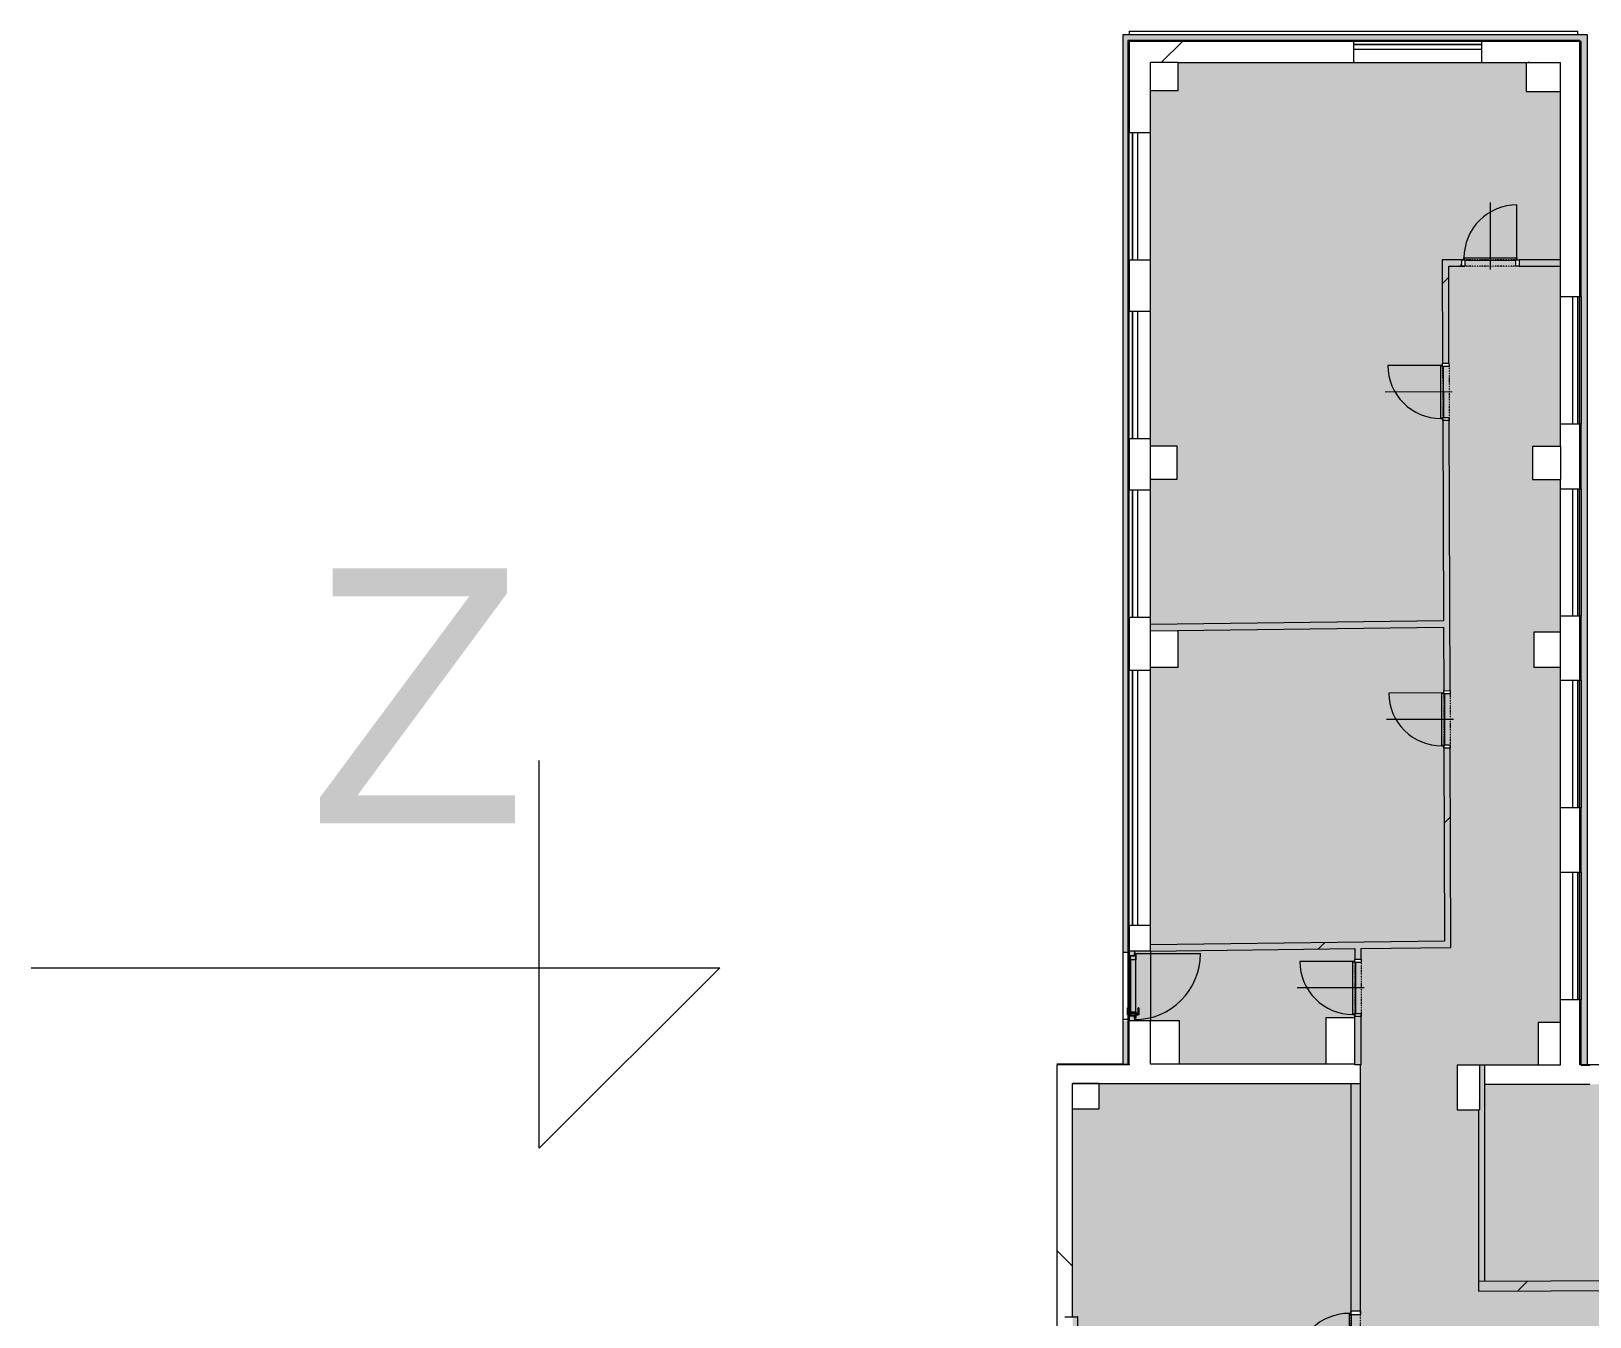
# Model space of a CAD drawing. Header units: millimetres. Extents: x -17526 to 208316, y -45352 to 20466.
# Drawn here: x -17526 to 6900, y -20089 to 58 of the extents above; entities that cross this region are included whole.
import ezdxf

# ---------------------------------------------------------------- set-up
doc = ezdxf.new("R2010")
doc.units = ezdxf.units.MM
doc.linetypes.add('Čerchovaná se dvěma tečkami', pattern=[2.59, 1, -0.53, 0, -0.53, 0, -0.53])
for name, color, linetype, lineweight in [('A-DETL-GENF', 92, 'Continuous', 9), ('A-DETL-THIN', 151, 'Continuous', 9), ('A-DOOR', 31, 'Continuous', 9), ('A-DOOR-FRAM', 31, 'Continuous', 9), ('A-FLOR', 192, 'Continuous', 9), ('A-GENM', 13, 'Continuous', 9), ('A-GLAZ', 151, 'Continuous', 9), ('A-GLAZ-SILL', 1, 'Continuous', 9), ('A-WALL', 113, 'Continuous', 9), ('A-WALL-PATT', 111, 'Continuous', 9), ('G-ANNO-TEXT', 231, 'Continuous', 9)]:
    doc.layers.add(name, color=color, linetype=linetype, lineweight=lineweight)
doc.styles.add('Arial_1', font='arial.ttf', dxfattribs={"height": 4000})
pattern_1 = [(45, (0, 0), (-4242.6, 4242.6), [])]
pattern_2 = [(45, (0, 0), (-7184, 7184), []), (45, (2874, -3e-12), (-7184, 7184), []), (45, (8621, -7e-12), (-4310.5, 10058), [4064, -2032, 67, -1965])]

# ---------------------------------------------------------------- blocks, each defined once
blk = doc.blocks.new('DVERE_1k_oblozka - DD03_01_800x1970_koupelna-1549491-Mapka _ závislý 13')
at = {"layer": 'A-DOOR'}
for p, q in [((-450, 53), (-400, 53)), ((-450, -47), (-450, 53)), ((-400, 53), (-400, -47)), ((0, 103), (0, -947)), ((400, 53), (450, 53)), ((400, -47), (400, 53)), ((450, 53), (450, -47)), ((-400, -47), (-450, -47)), ((-415, -47), (-415, -907)), ((-415, -62), (-400, -62)), ((-415, -77), (-415, -62)), ((415, -77), (-415, -77)), ((-400, -37), (400, -37)), ((305, -77), (-305, -77)), ((450, -47), (400, -47)), ((400, -62), (415, -62)), ((415, -77), (415, -47)), ((415, -62), (415, -77))]:
    blk.add_line(p, q, dxfattribs=at)
at = {"layer": 'A-DOOR', "linetype": 'Čerchovaná se dvěma tečkami'}
for p, q in [((-400, 53), (400, 53)), ((-400, -47), (400, -47))]:
    blk.add_line(p, q, dxfattribs=at)
at = {"layer": 'A-DOOR'}
blk.add_arc((-415, -77), 830, 270, 0, dxfattribs=at)
at = {"layer": 'A-DOOR-FRAM'}
for p, q in [((-450, 53), (-400, 53)), ((-400, 53), (-400, -47)), ((400, -47), (400, 53)), ((450, 53), (400, 53)), ((-400, -47), (-450, -47)), ((400, -47), (450, -47))]:
    blk.add_line(p, q, dxfattribs=at)
blk = doc.blocks.new('OKNO_4k_ - OKNO_4k_4000x1460-1966617-Mapka _ závislý 13')
at = {"layer": 'A-GLAZ'}
for p, q in [((-2000, 166), (2000, 166)), ((-2000, 115), (-2000, 166)), ((2000, 115), (-2000, 115)), ((-2000, 115), (2000, 115)), ((-2000, 35), (-2000, 115)), ((2000, 35), (-2000, 35)), ((2000, 166), (2000, 115)), ((2000, 115), (2000, 35))]:
    blk.add_line(p, q, dxfattribs=at)
blk = doc.blocks.new('OKNO_dvere vchod_1k_nadsvetlik - vstupni dvere 1100_2435-971794-Mapka _ závislý 13')
at = {"layer": 'A-GLAZ'}
for p, q in [((-995, -85), (-995, 950)), ((-1040, -85), (-960, -85)), ((-1040, -165), (-1040, -85)), ((-1040, -164), (-1035, -164)), ((-1040, -166), (-1040, -164)), ((-960, -165), (-1040, -165)), ((-1035, -166), (-1040, -166)), ((-1035, -164), (-1035, -166)), ((-995, -65), (-900, -65)), ((-995, -85), (-995, -65)), ((-995, -65), (-995, -85)), ((-900, -65), (-995, -65)), ((-960, -85), (-995, -85)), ((-960, -145), (-960, -85)), ((-960, -85), (-960, -165)), ((-900, -145), (-960, -145)), ((-960, -165), (-20, -165)), ((-900, -65), (-900, -145)), ((-80, -65), (-900, -65)), ((-900, -145), (-80, -145)), ((-147, -15), (-37, -15)), ((-37, -15), (-147, -15)), ((-147, -15), (-147, -28)), ((-147, -28), (-147, -15)), ((-147, -28), (-37, -28)), ((-37, -28), (-147, -28)), ((-147, -182), (-37, -182)), ((-37, -182), (-147, -182)), ((-147, -195), (-147, -182)), ((-147, -182), (-147, -195)), ((-147, -195), (-37, -195)), ((-37, -195), (-147, -195)), ((-80, -65), (15, -65)), ((-80, -145), (-80, -65)), ((15, -65), (-80, -65)), ((-20, -145), (-80, -145)), ((-70, -55), (-70, -155)), ((-24, -55), (-70, -55)), ((-24, -55), (-70, -55)), ((-24, -55), (-70, -55)), ((-24, -55), (-70, -55)), ((-70, -155), (-24, -155)), ((-70, -155), (-24, -155)), ((-70, -155), (-24, -155)), ((-70, -155), (-24, -155)), ((-57, -28), (-57, -182)), ((-37, -28), (-57, -28)), ((-37, -28), (-57, -28)), ((-57, -182), (-37, -182)), ((-57, -182), (-37, -182)), ((-51, -55), (-43, -55)), ((-51, -55), (-43, -55)), ((-43, -155), (-51, -155)), ((-43, -155), (-51, -155)), ((-37, -15), (-37, -28)), ((-37, -15), (-37, -28)), ((-37, -182), (-37, -28)), ((-37, -182), (-37, -195)), ((-37, -182), (-37, -195)), ((-24, -155), (-24, -55)), ((-24, -84), (-24, -55)), ((15, -85), (-20, -85)), ((-20, -85), (-20, -145)), ((-20, -85), (60, -85)), ((-20, -165), (-20, -85)), ((60, -165), (-20, -165)), ((15, -65), (15, -85)), ((15, -65), (15, -85)), ((55, -164), (60, -164)), ((55, -166), (55, -164)), ((60, -166), (55, -166)), ((60, -85), (60, -165)), ((60, -164), (60, -166))]:
    blk.add_line(p, q, dxfattribs=at)
blk.add_arc((-995, -85), 1035, 360, 90, dxfattribs=at)
at = {"layer": 'A-GLAZ-SILL'}
blk.add_line((-1040, 165), (60, 165), dxfattribs=at)
blk = doc.blocks.new('DVERE_1k_oblozka - DD03_01_800x1970_koupelna-1549493-Mapka _ závislý 13')
at = {"layer": 'A-DOOR'}
for p, q in [((-415, 72), (-415, 932)), ((0, -128), (0, 972)), ((-400, 72), (-450, 72)), ((-450, 72), (-450, -78)), ((415, 102), (-415, 102)), ((-415, 102), (-415, 87)), ((-415, 87), (-400, 87)), ((-400, -78), (-400, 72)), ((-400, 62), (400, 62)), ((305, 102), (-305, 102)), ((400, 87), (415, 87)), ((450, 72), (400, 72)), ((400, 72), (400, -78)), ((415, 87), (415, 102)), ((415, 102), (415, 72)), ((450, -78), (450, 72)), ((-450, -78), (-400, -78)), ((400, -78), (450, -78))]:
    blk.add_line(p, q, dxfattribs=at)
at = {"layer": 'A-DOOR', "linetype": 'Čerchovaná se dvěma tečkami'}
for p, q in [((-400, 72), (400, 72)), ((-400, -78), (400, -78))]:
    blk.add_line(p, q, dxfattribs=at)
at = {"layer": 'A-DOOR'}
blk.add_arc((-415, 102), 830, 360, 90, dxfattribs=at)
at = {"layer": 'A-DOOR-FRAM'}
for p, q in [((-400, 72), (-450, 72)), ((-400, -78), (-400, 72)), ((400, 72), (400, -78)), ((400, 72), (450, 72)), ((-450, -78), (-400, -78)), ((450, -78), (400, -78))]:
    blk.add_line(p, q, dxfattribs=at)
blk = doc.blocks.new('DVERE_1k_oblozka - DD03_01_800x1970_koupelna-1549492-Mapka _ závislý 13')
at = {"layer": 'A-DOOR'}
for p, q in [((-450, 53), (-400, 53)), ((-450, -47), (-450, 53)), ((-400, 53), (-400, -47)), ((0, 103), (0, -947)), ((400, 53), (450, 53)), ((400, -47), (400, 53)), ((450, 53), (450, -47)), ((-400, -47), (-450, -47)), ((-415, -47), (-415, -907)), ((-415, -62), (-400, -62)), ((-415, -77), (-415, -62)), ((415, -77), (-415, -77)), ((-400, -37), (400, -37)), ((305, -77), (-305, -77)), ((450, -47), (400, -47)), ((400, -62), (415, -62)), ((415, -77), (415, -47)), ((415, -62), (415, -77))]:
    blk.add_line(p, q, dxfattribs=at)
at = {"layer": 'A-DOOR', "linetype": 'Čerchovaná se dvěma tečkami'}
for p, q in [((-400, 53), (400, 53)), ((-400, -47), (400, -47))]:
    blk.add_line(p, q, dxfattribs=at)
at = {"layer": 'A-DOOR'}
blk.add_arc((-415, -77), 830, 270, 0, dxfattribs=at)
at = {"layer": 'A-DOOR-FRAM'}
for p, q in [((-450, 53), (-400, 53)), ((-400, 53), (-400, -47)), ((400, -47), (400, 53)), ((450, 53), (400, 53)), ((-400, -47), (-450, -47)), ((400, -47), (450, -47))]:
    blk.add_line(p, q, dxfattribs=at)
blk = doc.blocks.new('parapet s nosem_vnitní - parapet s nosem_vnitní-V6-Mapka _ závislý 13')
at = {"layer": 'A-GENM'}
for p, q in [((-450, -190), (-450, 0)), ((450, 0), (450, -190)), ((-450, -190), (-450, -200)), ((-450, -200), (450, -200)), ((-450, -200), (450, -200)), ((450, -200), (450, -190))]:
    blk.add_line(p, q, dxfattribs=at)
blk = doc.blocks.new('OKNO_2k_ - OKNO_2k_2000x1450-1963727-Mapka _ závislý 13')
at = {"layer": 'A-GLAZ'}
for p, q in [((-1000, 166), (1000, 166)), ((-1000, 115), (-1000, 166)), ((1000, 115), (-1000, 115)), ((-1000, 115), (1000, 115)), ((-1000, 35), (-1000, 115)), ((1000, 35), (-1000, 35)), ((1000, 166), (1000, 115)), ((1000, 115), (1000, 35))]:
    blk.add_line(p, q, dxfattribs=at)
blk = doc.blocks.new('parapet s nosem_vnitní - parapet s nosem_vnitní-568559-Mapka _ závislý 13')
at = {"layer": 'A-GENM'}
for p, q in [((-1000, -190), (-1000, 0)), ((1000, 0), (1000, -190)), ((-1000, -190), (-1000, -200)), ((-1000, -200), (1000, -200)), ((-1000, -200), (1000, -200)), ((1000, -200), (1000, -190))]:
    blk.add_line(p, q, dxfattribs=at)
blk = doc.blocks.new('parapet s nosem_vnitní - parapet s nosem_vnitní-1280328-Mapka _ závislý 13')
at = {"layer": 'A-GENM'}
for p, q in [((-2000, -190), (-2000, 0)), ((2000, 0), (2000, -190)), ((-2000, -190), (-2000, -200)), ((-2000, -200), (2000, -200)), ((-2000, -200), (2000, -200)), ((2000, -200), (2000, -190))]:
    blk.add_line(p, q, dxfattribs=at)
blk = doc.blocks.new('OKNO_2k_ - OKNO_2k_2000x1440-1963729-Mapka _ závislý 13')
at = {"layer": 'A-GLAZ'}
for p, q in [((-1000, -35), (1000, -35)), ((-1000, -115), (-1000, -35)), ((-1000, -115), (1000, -115)), ((-1000, -166), (-1000, -115)), ((1000, -115), (-1000, -115)), ((1000, -166), (-1000, -166)), ((1000, -35), (1000, -115)), ((1000, -115), (1000, -166))]:
    blk.add_line(p, q, dxfattribs=at)
blk = doc.blocks.new('parapet s nosem_vnitní - parapet s nosem_vnitní-1280325-Mapka _ závislý 13')
at = {"layer": 'A-GENM'}
for p, q in [((1000, 200), (-1000, 200)), ((-1000, 200), (-1000, 190)), ((1000, 200), (-1000, 200)), ((-1000, 0), (-1000, 190)), ((1000, 190), (1000, 200)), ((1000, 190), (1000, 0))]:
    blk.add_line(p, q, dxfattribs=at)
blk = doc.blocks.new('OKNO_2k_ - OKNO_2k_2000x1450-1963754-Mapka _ závislý 13')
at = {"layer": 'A-GLAZ'}
for p, q in [((-1000, -35), (1000, -35)), ((-1000, -115), (-1000, -35)), ((-1000, -115), (1000, -115)), ((-1000, -166), (-1000, -115)), ((1000, -115), (-1000, -115)), ((1000, -166), (-1000, -166)), ((1000, -35), (1000, -115)), ((1000, -115), (1000, -166))]:
    blk.add_line(p, q, dxfattribs=at)
blk = doc.blocks.new('OKNO_2k_ - OKNO_2k_2000 x 1500-1963725-Mapka _ závislý 13')
at = {"layer": 'A-GLAZ'}
for p, q in [((-1000, -35), (1000, -35)), ((-1000, -115), (-1000, -35)), ((-1000, -115), (1000, -115)), ((-1000, -166), (-1000, -115)), ((1000, -115), (-1000, -115)), ((1000, -166), (-1000, -166)), ((1000, -35), (1000, -115)), ((1000, -115), (1000, -166))]:
    blk.add_line(p, q, dxfattribs=at)

msp = doc.modelspace()

# ---------------------------------------------------------------- hatches: boundary and pattern name
at = {"layer": 'A-DETL-GENF'}
h = msp.add_hatch(color=1, dxfattribs=at)
h.paths.add_polyline_path([(-1285.4, -28962.3), (-1285.4, -27933.8), (-1455.4, -27933.8), (-1455.4, -28962.3)])
h.paths.add_polyline_path([(11369.6, -28962.3), (16759.3, -28962.3), (16759.3, -27933.8), (11369.6, -27933.8), (11369.6, -28335)])
h.paths.add_polyline_path([(-1035.4, -28962.3), (11069.6, -28962.3), (11069.6, -27933.8), (4809.6, -27933.8), (4809.6, -27115.5), (4949.6, -27115.5), (4949.6, -26157.5), (-1205.4, -26157.5), (-1205.4, -27300), (-750.4, -27300), (-750.4, -27933.8), (-1035.4, -27933.8), (-1035.4, -28937.8)])
h.paths.add_polyline_path([(45042.1, -17205.8), (45042.1, -17200.8), (44742.1, -17205.8)])
h.paths.add_polyline_path([(42034.1, -17205.8), (41224.5, -17205.8), (41224.5, -17625.8), (40824.5, -17625.8), (40824.5, -17205.8), (39079.5, -17205.8), (39079.5, -16585.8), (39479.5, -16585.8), (39479.5, -16955.8), (42112.1, -16955.8), (42112.1, -16555.8), (42512.1, -16555.8), (42496, -16980.7), (42354.1, -17200.8), (42034.1, -17200.8)])
h.paths.add_polyline_path([(42354.1, -17205.8), (42354.1, -17520.8), (42034.1, -17520.8), (42034.1, -17205.8), (42112.1, -17205.8)])
h.paths.add_polyline_path([(24503.5, -28812.5), (28848.8, -28812.5), (28848.8, -28417.5), (29248.8, -28417.5), (29248.8, -28812.5), (34843.3, -28812.5), (34843.3, -28514.7), (34943.3, -28514.7), (34943.3, -27156.7), (41263.6, -27156.7), (41263.6, -22765.8), (40848.6, -22765.8), (40848.6, -22732.3), (40759, -22732.3), (40759, -22382.3), (41263.6, -22365.8), (41263.6, -19232.3), (41513.6, -19251.5), (41513.6, -19829.6), (43603.6, -19829.6), (43603.6, -19579.6), (43653.6, -19579.6), (43653.6, -19829.6), (44453.6, -19829.6), (44453.6, -19579.6), (44503.6, -19579.6), (44503.6, -19829.6), (48737.1, -19829.6), (48737.1, -17205.8), (47789.6, -17205.8), (47789.6, -17500.8), (47489.6, -17500.8), (47489.6, -17205.8), (45042.1, -17205.8), (45042.1, -17500.8), (44742.1, -17500.8), (44742.1, -17205.8), (42357.3, -17200.8), (42512.1, -16955.8), (48087.1, -16955.8), (48087.1, -16583.6), (48487.1, -16583.6), (48487.1, -10920.5), (48087.1, -10920.5), (48087.1, -10523.2), (42500.1, -10563.9), (42500.1, -10951), (42082.7, -10951.7), (42080.1, -10563.9), (41929.3, -10561), (41928.1, -10384.9), (40828.1, -10392.4), (40828.1, -10572.4), (38759.3, -10577.1), (38758.2, -10406.4), (38708.1, -10392.4), (38707.7, -10372.1), (37057.9, -10372.1), (37057.7, -10417.9), (37008.2, -10418.2), (37009.4, -10598.2), (33487.1, -10622.1), (33487.1, -11022.1), (33087.1, -11022.1), (33087.1, -16631.1), (33507.1, -16631.1), (33507.1, -17172.1), (33087.1, -17172.1), (33087.1, -17584.7), (29279, -17584.7), (29279, -17934.7), (28779, -17934.7), (28779, -17584.7), (23610.3, -17584.7), (23610.3, -18004.7), (23210.3, -18004.7), (23210.3, -16843.3), (22810.3, -16829.6), (22810.3, -16443.3), (23210.3, -16443.3), (23210.3, -12505.8), (23541.7, -12485.5), (23560.3, -12480.8), (23560.3, -17334.7), (23625.3, -17334.7), (23625.3, -4240.9), (23560.3, -4240.9), (23541.7, -11622.1), (23460.3, -11605.8), (23210.3, -11605.8), (23210.3, -10845.8), (22875.3, -10845.8), (22875.3, -10445.8), (23210.3, -10445.8), (23210.3, -4686.1), (22875.3, -4686.1), (22875.3, -4286.1), (23210.3, -4286.1), (23210.3, -4240.9), (16802.7, -4240.9), (16802.7, -4286.1), (17127.7, -4286.1), (17127.7, -4686.1), (16802.7, -4686.1), (16802.7, -10445.8), (17127.7, -10445.8), (17127.7, -10845.8), (16802.7, -10845.8), (16802.7, -16143.3), (17227.5, -16143.3), (17227.5, -16843.3), (16827.5, -16843.3), (16827.5, -16443.3), (11232.1, -16443.3), (11217.5, -16843.3), (10832.1, -16843.3), (10832.1, -16443.3), (5257.1, -16443.3), (5257.1, -16143.3), (6092.8, -16140.2), (6092.8, -15478.3), (6432.8, -15478.3), (6432.8, -9908.2), (6022.8, -9908.2), (6022.8, -9358.2), (6432.8, -9358.2), (6432.8, -6966.2), (6002.8, -6966.2), (6002.8, -6451.2), (6432.8, -6451.2), (6432.8, -886.8), (5900, -886.8), (5900, -431.8), (447.8, -431.8), (447.8, -871.8), (12.8, -890.9), (12.8, -6443.2), (432.8, -6443.2), (432.8, -6963.2), (12.8, -6963.2), (12.8, -9340.2), (447.8, -9340.2), (447.8, -9908.2), (12.8, -9908.2), (12.8, -14351.8), (-342.2, -14357.8), (-342.2, -15446.9), (-318.2, -15451.8), (-317.2, -15451.8), (467.8, -15451.8), (467.8, -16130), (2760.9, -16130), (2760.9, -15402.4), (3215.9, -15402.4), (3215.9, -16140), (3305.9, -16143.3), (3305.9, -16430), (-790.4, -16430), (-790.4, -16830), (-1205.4, -16830), (-1205.4, -21265), (-790.4, -21265), (-790.4, -21665), (-1205.4, -21665), (-1185.8, -25857.5), (5249.6, -25857.5), (5249.6, -27683.8), (10849.6, -27683.8), (10849.6, -27206.6), (11249.6, -27206.6), (11249.6, -27683.8), (16846.5, -27683.8), (16846.5, -27206.6), (17246.5, -27206.6), (17246.5, -24339.4), (17496.5, -24339.4), (17496.5, -25069.4), (18036.5, -25069.4), (18036.5, -25319.4), (18936.5, -25319.4), (18936.5, -25069.4), (21126.5, -25069.4), (21126.5, -25319.4), (22011.5, -25319.4), (22026.5, -25069.4), (22602.5, -25069.4), (22602.5, -22482.5), (22952.5, -22482.5), (22952.5, -22392.5), (23352.5, -22392.5), (23352.5, -22812.5), (22952.5, -22812.5), (22952.5, -28412.5), (23297.5, -28412.5), (23297.5, -28812.5), (23541.7, -28812.5)])
h.paths.add_polyline_path([(31743.3, -24342.5), (31757.8, -24292.5), (31843.3, -24292.5), (31843.3, -24342.5), (31757.8, -24342.5)])
h.paths.add_polyline_path([(11249.6, -24274.3), (11149.6, -24274.3), (11149.6, -24224.3), (11249.6, -24224.3)])
h.paths.add_polyline_path([(31757.8, -23492.5), (31743.3, -23492.5), (31757.8, -23442.5), (31843.3, -23442.5), (31843.3, -23492.5)])
h.paths.add_polyline_path([(11249.6, -23424.3), (11149.6, -23424.3), (11149.6, -23374.3), (11249.6, -23374.3)])
h.paths.add_polyline_path([(23496.5, -22812.5), (23496.5, -22712.5), (23546.5, -22712.5), (23541.7, -22812.5)])
h.paths.add_polyline_path([(24346.5, -22812.5), (24346.5, -22712.5), (24396.5, -22712.5), (24396.5, -22812.5)])
h.paths.add_polyline_path([(31913.3, -22812.5), (31913.3, -22712.5), (31963.3, -22712.5), (31963.3, -22812.5)])
h.paths.add_polyline_path([(30443.3, -22812.5), (30393.3, -22812.5), (30393.3, -22712.5), (30443.3, -22712.5)])
h.paths.add_polyline_path([(32813.3, -22812.5), (32763.3, -22812.5), (32763.3, -22712.5), (32813.3, -22712.5)])
h.paths.add_polyline_path([(29593.3, -22812.5), (29543.3, -22812.5), (29543.3, -22712.5), (29593.3, -22712.5)])
h.paths.add_polyline_path([(28016.5, -22812.5), (27966.5, -22812.5), (27966.5, -22712.5), (28016.5, -22712.5)])
h.paths.add_polyline_path([(27116.5, -22812.5), (27116.5, -22712.5), (27166.5, -22712.5), (27166.5, -22812.5)])
h.paths.add_polyline_path([(17309.3, -22802.5), (16909.3, -22802.5), (16909.3, -22382.5), (17309.3, -22382.5)])
h.paths.add_polyline_path([(35188.3, -22732.3), (34688.3, -22732.3), (34688.3, -22382.3), (35188.3, -22382.3), (35188.3, -22532.3)])
h.paths.add_polyline_path([(34015.8, -22719.8), (33790.8, -22712.5), (33790.8, -22544.8), (34015.8, -22544.8)])
h.paths.add_polyline_path([(28779, -22712.5), (28779, -22362.5), (29279, -22362.5), (29279, -22712.5)])
h.paths.add_polyline_path([(35422.6, -22532.3), (35422.6, -22382.3), (35472.6, -22382.3), (35472.6, -22532.3)])
h.paths.add_polyline_path([(36322.6, -22532.3), (36272.6, -22532.3), (36272.6, -22382.3), (36322.6, -22382.3)])
h.paths.add_polyline_path([(1999, -22425), (1899, -22425), (1899, -22375), (1999, -22375)])
h.paths.add_polyline_path([(4809.6, -21665), (4809.6, -21265), (5249.6, -21265), (5249.6, -21665), (4949.6, -21665)])
h.paths.add_polyline_path([(9750.8, -21599.6), (9700.8, -21599.6), (9700.8, -21499.6), (9750.8, -21522.4), (9750.8, -21562)])
h.paths.add_polyline_path([(10550.8, -21599.6), (10550.8, -21499.6), (10600.8, -21522.4), (10600.8, -21599.6)])
h.paths.add_polyline_path([(7520.8, -21599.6), (7470.8, -21599.6), (7470.8, -21499.6), (7520.8, -21522.4), (7520.8, -21562)])
h.paths.add_polyline_path([(6670.8, -21599.6), (6620.8, -21599.6), (6620.8, -21499.6), (6670.8, -21522.4)])
h.paths.add_polyline_path([(1899, -21575), (1899, -21525), (1999, -21525), (1999, -21575)])
h.paths.add_polyline_path([(10867.8, -21562), (10867.8, -21212), (11367.8, -21212), (11363.5, -21562), (11149.6, -21562)])
h.paths.add_polyline_path([(3649.6, -21415), (3599.6, -21415), (3599.6, -21265), (3649.6, -21265)])
h.paths.add_polyline_path([(4499.6, -21415), (4449.6, -21415), (4449.6, -21265), (4499.6, -21265)])
h.paths.add_polyline_path([(22922.5, -21322.5), (22872.5, -21322.5), (22872.5, -21222.5), (22922.5, -21222.5)])
h.paths.add_polyline_path([(22222.5, -21322.5), (22222.5, -21222.5), (22272.5, -21222.5), (22272.5, -21322.5)])
h.paths.add_polyline_path([(3305.9, -20900), (3155.9, -20900), (3155.9, -20850), (3305.9, -20850)])
h.paths.add_polyline_path([(32004.6, -20879.4), (31954.6, -20879.2), (31955.2, -20729.2), (32005.2, -20729.2)])
h.paths.add_polyline_path([(31004.6, -20875.6), (31005.2, -20725.4), (31055.2, -20725.4), (31054.6, -20875.6), (31004.6, -20875.4)])
h.paths.add_polyline_path([(28113.7, -20863.9), (28063.7, -20863.7), (28064.3, -20713.7), (28114.3, -20713.9), (28113.7, -20863.7)])
h.paths.add_polyline_path([(27163.7, -20860.1), (27113.7, -20859.9), (27114.3, -20709.9), (27164.3, -20710.1), (27163.7, -20859.9)])
h.paths.add_polyline_path([(25946.1, -20705.3), (25646.1, -20704.1), (25646.1, -19936.3), (25946.1, -19936.3), (25946.1, -20036.3)])
h.paths.add_polyline_path([(24783.4, -20237.4), (24733.5, -20235.7), (24737, -20135.8), (24786.9, -20137.5), (24783.5, -20235.7)])
h.paths.add_polyline_path([(23933.9, -20207.8), (23884, -20206), (23887.5, -20106.1), (23937.4, -20107.8), (23934, -20206)])
h.paths.add_polyline_path([(3305.9, -20050), (3155.9, -20050), (3155.9, -20000), (3305.9, -20000)])
h.paths.add_polyline_path([(7770, -19675.3), (7769.4, -19525.3), (7819.4, -19525.3), (7820, -19675.1)])
h.paths.add_polyline_path([(8620, -19672.1), (8619.4, -19522.1), (8669.4, -19525.1), (8670, -19671.9)])
h.paths.add_polyline_path([(11985.8, -19659.3), (11985.8, -19509.3), (12035.2, -19509.2), (12035.2, -19659.2)])
h.paths.add_polyline_path([(12835.8, -19656.1), (12835.8, -19506.1), (12885.2, -19505.9), (12885.2, -19655.9)])
h.paths.add_polyline_path([(13835.3, -19543.3), (13535.3, -19543.3), (13535.3, -19143.3), (13835.3, -19143.3), (13835.3, -19503.5)])
h.paths.add_polyline_path([(20731.5, -19336.3), (20731.5, -19286.3), (20831.5, -19286.3), (20831.5, -19336.3)])
h.paths.add_polyline_path([(40953.6, -19232.3), (40903.6, -19232.3), (40903.6, -19132.3), (40953.6, -19132.3)])
h.paths.add_polyline_path([(40103.6, -19232.3), (40053.6, -19232.3), (40053.6, -19132.3), (40103.6, -19132.3)])
h.paths.add_polyline_path([(17057.2, -19013.3), (17007.2, -19013.3), (17007.2, -18913.3), (17057.2, -18913.3)])
h.paths.add_polyline_path([(17907.2, -19013.3), (17857.2, -19013.3), (17857.2, -18913.3), (17907.2, -18913.3)])
h.paths.add_polyline_path([(15325.5, -19013.3), (15285.3, -19013.3), (15285.3, -18913.3), (15335.3, -18913.3), (15335.3, -19013.3)])
h.paths.add_polyline_path([(16035.3, -19013.3), (16035.3, -18913.3), (16085.3, -18913.3), (16085.3, -19013.3)])
h.paths.add_polyline_path([(23026.1, -18846.3), (23026.1, -18746.3), (23076.1, -18746.3), (23076.1, -18846.3)])
h.paths.add_polyline_path([(22376.1, -18846.3), (22376.1, -18746.3), (22426.1, -18746.3), (22426.1, -18846.3)])
h.paths.add_polyline_path([(20831.5, -18686.3), (20731.5, -18686.3), (20731.5, -18636.3), (20831.5, -18636.3)])
h.paths.add_polyline_path([(21500.3, -18186.3), (21200.3, -18186.3), (21200.3, -16779.6), (21500.3, -16779.6), (21500.3, -18116.1)])
h.paths.add_polyline_path([(34805.2, -17972.1), (34805.2, -17272.1), (35215.2, -17272.1), (35215.2, -17972.1), (35053.7, -17972.1)])
h.paths.add_polyline_path([(34715.2, -17272.1), (34715.2, -17172.1), (34765.2, -17172.1), (34765.2, -17272.1)])
h.paths.add_polyline_path([(33915.2, -17272.1), (33865.2, -17272.1), (33865.2, -17172.1), (33915.2, -17172.1)])
h.paths.add_polyline_path([(47489.6, -17205.8), (47796.3, -17200.8), (47789.6, -17200.8), (47489.6, -17200.8)])
h.paths.add_polyline_path([(4822.1, -16843.3), (4822.1, -16143.3), (5172.1, -16143.3), (5157.1, -16843.3), (5055.4, -16843.3)])
h.paths.add_polyline_path([(-317.2, -16140), (-318.2, -16130), (-318.2, -16140)])
h.paths.add_polyline_path([(19529.4, -15761.9), (19529.4, -15711.9), (19629.4, -15711.9), (19629.4, -15761.9)])
h.paths.add_polyline_path([(21856.9, -15761.9), (21856.9, -15711.9), (21956.9, -15711.9), (21956.9, -15761.9)])
h.paths.add_polyline_path([(3215.8, -15384.9), (3215.9, -15334.9), (3315.8, -15334.9), (3315.8, -15384.9), (3215.9, -15384.9)])
h.paths.add_polyline_path([(19529.4, -15111.9), (19529.4, -15061.9), (19629.4, -15061.9), (19629.4, -15111.9)])
h.paths.add_polyline_path([(21856.9, -15111.9), (21856.9, -15061.9), (21956.9, -15061.9), (21956.9, -15111.9)])
h.paths.add_polyline_path([(19529.4, -14851.9), (19529.4, -14801.9), (19629.4, -14801.9), (19629.4, -14851.9)])
h.paths.add_polyline_path([(21956.9, -14750.1), (21856.9, -14750.1), (21856.9, -14700.1), (21956.9, -14709.8)])
h.paths.add_polyline_path([(3315.8, -14534.9), (3215.8, -14534.9), (3215.8, -14484.9), (3315.8, -14484.9)])
h.paths.add_polyline_path([(19629.4, -14201.9), (19529.4, -14201.9), (19529.4, -14151.9), (19629.4, -14151.9)])
h.paths.add_polyline_path([(21956.9, -14100.1), (21856.9, -14100.1), (21856.9, -14050.1), (21956.9, -14050.1)])
h.paths.add_polyline_path([(38929.5, -13752.1), (38929.5, -13702.1), (39079.5, -13702.1), (39079.5, -13752.1)])
h.paths.add_polyline_path([(39079.5, -12902.1), (38929.5, -12902.1), (38929.5, -12852.1), (39079.5, -12852.1)])
h.paths.add_polyline_path([(39199.5, -12689.7), (39199.5, -12589.7), (39249.1, -12589.4), (39249.1, -12689.4)])
h.paths.add_polyline_path([(39849.5, -12686.6), (39849.1, -12586.6), (39899.1, -12586.6), (39899.5, -12686.3)])
h.paths.add_polyline_path([(42413.9, -12047.2), (42413.4, -11997.2), (42513.4, -11997.2), (42500.1, -12046.4)])
h.paths.add_polyline_path([(20027.1, -11479.2), (19977.1, -11479.2), (19977.1, -11379.2), (20027.1, -11379.2)])
h.paths.add_polyline_path([(20877.1, -11479.2), (20827.1, -11479.2), (20827.1, -11379.2), (20877.1, -11379.2)])
h.paths.add_polyline_path([(42406, -11197.2), (42413.4, -11147.2), (42505.5, -11147.2), (42500.1, -11196.4), (42413.4, -11197.2)])
h.paths.add_polyline_path([(4612.8, -11177.1), (4612.8, -11127.1), (4712.6, -11126.7), (4709.8, -11176.7)])
h.paths.add_polyline_path([(39479.5, -10977.1), (39079.5, -10977.1), (39079.5, -10577.1), (39479.5, -10584.2)])
h.paths.add_polyline_path([(4610, -10327.1), (4610, -10277.1), (4709.8, -10276.7), (4709.8, -10326.7)])
h.paths.add_polyline_path([(4595.8, -6045), (4595.8, -5995), (4695.6, -5994.7), (4695.6, -6044.7)])
h.paths.add_polyline_path([(4593, -5195), (4593, -5145), (4692.8, -5144.7), (4692.8, -5194.7)])
h.paths.add_polyline_path([(4942.8, -3625), (4892.8, -3625), (4892.8, -3525), (4942.8, -3525)])
h.paths.add_polyline_path([(5792.8, -3625), (5742.8, -3625), (5742.8, -3525), (5792.8, -3525)])
at = {"layer": 'A-WALL-PATT'}
for points in [[(6862.8, -101.8), (6862.8, -1.8), (-417.2, -1.8), (-417.2, -101.8), (6762.8, -101.8)], [(6762.8, -16143.3), (6862.8, -16143.3), (6862.8, -101.8), (6762.8, -101.8), (6762.8, -15845.2)]]:
    msp.add_hatch(color=41, dxfattribs=at).paths.add_polyline_path(points)
h = msp.add_hatch(color=41, dxfattribs=at)
h.paths.add_polyline_path([(-367.2, -16130), (-317.2, -16130), (-318.2, -15451.8), (-417.2, -15451.8), (-417.2, -16130)])
h.paths.add_polyline_path([(-417.2, -14376.8), (-317.2, -14351.8), (-318.2, -101.8), (-417.2, -101.8), (-417.2, -14351.8)])
h = msp.add_hatch(dxfattribs=at)
h.set_pattern_fill('FP_1', color=256, angle=45, style=0, pattern_type=2)
h.set_pattern_definition([(315, (-317, -10989.6), (5747.4, 5747.4), []), (270, (2375, -20147.5), (5747.4, -5747.4), [1016, -10478.7]), (315, (2375, -21163.5), (5747.4, 5747.4), [1016, -7112]), (9e-14, (3093.4, -21882), (5747.4, 5747.4), [1016, -10478.7]), (45, (4109, -21882), (-5747.4, 5747.4), [1016, -7112]), (270, (4828, -20147.5), (5747.4, -5747.4), [1016, -10478.7]), (315, (4109, -19429), (5747.4, 5747.4), [1016, -7112]), (9e-14, (3093.4, -19429), (5747.4, 5747.4), [1016, -10478.7]), (45, (2375, -20147.5), (-5747.4, 5747.4), [1016, -7112]), (315, (5757, -22811), (5747.4, 5747.4), [2032, -6096])])
h.paths.add_polyline_path([(-317.2, -16130), (12.8, -16130), (12.8, -15451.8), (-317.2, -15451.8)])
h.paths.add_polyline_path([(-317.2, -14351.8), (12.8, -14351.8), (12.8, -101.8), (-317.2, -101.8), (-317.2, -1531.8), (11.5, -1531.8), (2.8, -3531.8), (-317.2, -3531.8), (-317.2, -4331.8), (11.5, -4331.8), (2.8, -6331.8), (-317.2, -6331.8), (-317.2, -7131.8), (11.5, -7131.8), (2.8, -9131.8), (-317.2, -9131.8), (-317.2, -9956.8), (12.5, -9956.8), (2.8, -13956.8), (-317.2, -13956.8), (-317.2, -14261)])
h = msp.add_hatch(dxfattribs=at)
h.set_pattern_fill('FP_2', color=256, angle=-315, style=0, pattern_type=2)
h.set_pattern_definition([(225, (514, -102), (5747, -5747), []), (180, (-8644, -2794), (-5747.4, -5747.4), [1016, -10478.7]), (225, (-9660, -2794), (5747.4, -5747.4), [1016, -7112]), (270, (-10378, -3512.4), (5747.4, -5747.4), [1016, -10478.7]), (315, (-10378, -4528), (5747.4, 5747.4), [1016, -7112]), (180, (-8644, -5247), (-5747.4, -5747.4), [1016, -10478.7]), (225, (-7925, -4528), (5747.4, -5747.4), [1016, -7112]), (270, (-7925.4, -3512.4), (5747.4, -5747.4), [1016, -10478.7]), (315, (-8644, -2794), (5747.4, 5747.4), [1016, -7112]), (225, (-11307, -6176), (5747.4, -5747.4), [2032, -6096])])
h.paths.add_polyline_path([(6762.8, -431.8), (6762.8, -101.8), (5200, -101.8), (5200, -430.4), (3200, -421.8), (3200, -101.8), (12.8, -101.8), (12.8, -431.8), (6432.8, -431.8)])
h = msp.add_hatch(dxfattribs=at)
h.set_pattern_fill('FP_9', color=256, angle=45, style=0, pattern_type=2)
h.set_pattern_definition(pattern_2)
h.paths.add_polyline_path([(12.8, -431.8), (12.8, -871.8), (447.8, -871.8), (447.8, -431.8)])
h = msp.add_hatch(dxfattribs=at)
h.set_pattern_fill('FP_9', color=256, angle=45, style=0, pattern_type=2)
h.set_pattern_definition(pattern_2)
h.paths.add_polyline_path([(5900, -431.8), (5900, -886.8), (6432.8, -886.8), (6432.8, -431.8)])
h = msp.add_hatch(dxfattribs=at)
h.set_pattern_fill('FP_3', color=256, angle=45, style=0, pattern_type=2)
h.set_pattern_definition([(135, (6763, -5414), (-5747.4, -5747.4), []), (90, (4070.7, 3744), (-5747.4, 5747.4), [1016, -10478.7]), (135, (4071, 4760), (-5747.4, -5747.4), [1016, -7112]), (180, (3352, 5478.5), (-5747.4, -5747.4), [1016, -10478.7]), (225, (2336, 5478.5), (5747.4, -5747.4), [1016, -7112]), (90, (1618, 3744), (-5747.4, 5747.4), [1016, -10478.7]), (135, (2336, 3026), (-5747.4, -5747.4), [1016, -7112]), (180, (3352, 3025.7), (-5747.4, -5747.4), [1016, -10478.7]), (225, (4071, 3744), (5747.4, -5747.4), [1016, -7112]), (135, (689, 6407), (-5747.4, -5747.4), [2032, -6096])])
h.paths.add_polyline_path([(6432.8, -16143.3), (6762.8, -16143.3), (6762.8, -15121.6), (6434.1, -15121.6), (6442.8, -13121.6), (6762.8, -13121.6), (6762.8, -12111.6), (6434.1, -12111.6), (6443.6, -10111.6), (6762.8, -10111.6), (6762.8, -9111.6), (6434.1, -9111.6), (6447.9, -7111.6), (6762.8, -7111.6), (6762.8, -6101.6), (6434.1, -6101.6), (6442.8, -4101.6), (6762.8, -4101.6), (6762.8, -431.8), (6432.8, -431.8), (6432.8, -15845.2)])
h = msp.add_hatch(dxfattribs=at)
h.set_pattern_fill('FP_4', color=256, style=0, pattern_type=2)
h.set_pattern_definition(pattern_1)
h.paths.add_polyline_path([(4587.8, -3625), (4892.8, -3625), (4892.8, -3525), (4587.5, -3525)])
h.paths.add_polyline_path([(5792.8, -3625), (6432.8, -3625), (6432.8, -3525), (5792.8, -3525)])
h = msp.add_hatch(dxfattribs=at)
h.set_pattern_fill('FP_4', color=256, style=0, pattern_type=2)
h.set_pattern_definition(pattern_1)
h.paths.add_polyline_path([(4622.8, -14200.6), (4722.8, -14199.3), (4712.6, -11176.7), (4612.8, -11177.1), (4617, -12438.9)])
h.paths.add_polyline_path([(4609.8, -10277.1), (4709.8, -10276.7), (4695.6, -6044.7), (4595.8, -6045), (4609.5, -10168.1)])
h.paths.add_polyline_path([(4592.8, -5145), (4692.8, -5144.7), (4687.8, -3625), (4587.8, -3625)])
h = msp.add_hatch(dxfattribs=at)
h.set_pattern_fill('FP_43', color=256, angle=45, style=0, pattern_type=2)
h.set_pattern_definition(pattern_2)
h.paths.add_polyline_path([(12.8, -6963.2), (432.8, -6963.2), (432.8, -6443.2), (12.8, -6443.2)])
h = msp.add_hatch(dxfattribs=at)
h.set_pattern_fill('FP_9', color=256, angle=45, style=0, pattern_type=2)
h.set_pattern_definition(pattern_2)
h.paths.add_polyline_path([(6002.8, -6966.2), (6442.8, -6966.2), (6432.8, -6451.2), (6002.8, -6451.2)])
h = msp.add_hatch(dxfattribs=at)
h.set_pattern_fill('FP_43', color=256, angle=45, style=0, pattern_type=2)
h.set_pattern_definition(pattern_2)
h.paths.add_polyline_path([(12.8, -9908.2), (447.8, -9908.2), (447.8, -9334.8), (12.8, -9340.2)])
h = msp.add_hatch(dxfattribs=at)
h.set_pattern_fill('FP_9', color=256, angle=45, style=0, pattern_type=2)
h.set_pattern_definition(pattern_2)
h.paths.add_polyline_path([(6022.8, -9908.2), (6432.8, -9908.2), (6432.8, -9358.2), (6022.8, -9358.2)])
h = msp.add_hatch(dxfattribs=at)
h.set_pattern_fill('FP_4', color=256, style=0, pattern_type=2)
h.set_pattern_definition(pattern_1)
h.paths.add_polyline_path([(12.8, -14361), (4723.1, -14299.3), (4722.8, -14199.3), (12.8, -14261), (12.8, -14351.8)])
h = msp.add_hatch(dxfattribs=at)
h.set_pattern_fill('FP_9', color=256, angle=45, style=0, pattern_type=2)
h.set_pattern_definition(pattern_2)
h.paths.add_polyline_path([(12.8, -15451.8), (12.8, -16130), (467.8, -16130), (467.8, -15451.8)])
h = msp.add_hatch(dxfattribs=at)
h.set_pattern_fill('FP_9', color=256, angle=45, style=0, pattern_type=2)
h.set_pattern_definition(pattern_2)
h.paths.add_polyline_path([(2760.9, -16130), (3215.9, -16130), (3215.9, -15402.4), (2760.9, -15402.4)])
h = msp.add_hatch(dxfattribs=at)
h.set_pattern_fill('FP_9', color=256, angle=45, style=0, pattern_type=2)
h.set_pattern_definition(pattern_2)
h.paths.add_polyline_path([(6432.8, -16143.3), (6432.8, -15478.3), (6092.8, -15478.3), (6092.8, -16143.3)])
h = msp.add_hatch(dxfattribs=at)
h.set_pattern_fill('FP_5', color=256, angle=45, style=0, pattern_type=2)
h.set_pattern_definition([(45, (3799, -16430), (-5747, 5747), []), (5e-14, (12957, -13738), (5747.4, 5747.4), [1016, -10478.7]), (45, (13973, -13738), (-5747.4, 5747.4), [1016, -7112]), (90, (14691, -13019.4), (-5747.4, 5747.4), [1016, -10478.7]), (135, (14691, -12003.4), (-5747.4, -5747.4), [1016, -7112]), (5e-14, (12957, -11285), (5747.4, 5747.4), [1016, -10478.7]), (45, (12238.4, -12003.4), (-5747.4, 5747.4), [1016, -7112]), (90, (12238.4, -13019.4), (-5747.4, 5747.4), [1016, -10478.7]), (135, (12957, -13738), (-5747.4, -5747.4), [1016, -7112]), (45, (15620, -10356), (-5747.4, 5747.4), [2032, -6096])])
h.paths.add_polyline_path([(-1106.7, -16430), (3305.9, -16430), (3305.9, -16140), (-1455.4, -16140), (-1455.4, -16430), (-1205.4, -16430)])
h = msp.add_hatch(dxfattribs=at)
h.set_pattern_fill('FP_63', color=256, angle=45, style=0, pattern_type=2)
h.set_pattern_definition([(315, (4822, -19367), (5747, 5747), []), (270, (7514, -28525), (5747.4, -5747.4), [1016, -10478.7]), (315, (7514, -29541), (5747.4, 5747.4), [1016, -7112]), (360, (8232.7, -30259.3), (5747.4, 5747.4), [1016, -10478.7]), (45, (9249, -30259), (-5747.4, 5747.4), [1016, -7112]), (270, (9967, -28525), (5747.4, -5747.4), [1016, -10478.7]), (315, (9249, -27806.5), (5747.4, 5747.4), [1016, -7112]), (360, (8232.7, -27806.5), (5747.4, 5747.4), [1016, -10478.7]), (45, (7514, -28525), (-5747.4, 5747.4), [1016, -7112]), (315, (10896, -31188), (5747.4, 5747.4), [2032, -6096])])
h.paths.add_polyline_path([(5157.1, -16843.3), (5172.1, -16843.3), (5157.1, -16143.3), (4822.1, -16143.3), (4822.1, -16843.3), (5055.4, -16843.3)])
h = msp.add_hatch(dxfattribs=at)
h.set_pattern_fill('FP_14', color=256, angle=-315, style=0, pattern_type=2)
h.set_pattern_definition([(225, (8368.6, -16143), (5747, -5747), []), (180, (-789.3, -18835.4), (-5747.4, -5747.4), [1016, -10478.7]), (225, (-1805, -18835.4), (5747.4, -5747.4), [1016, -7112]), (270, (-2524, -19554), (5747.4, -5747.4), [1016, -10478.7]), (315, (-2524, -20570), (5747.4, 5747.4), [1016, -7112]), (180, (-789.3, -21288), (-5747.4, -5747.4), [1016, -10478.7]), (225, (-71, -20570), (5747.4, -5747.4), [1016, -7112]), (270, (-71, -19554), (5747.4, -5747.4), [1016, -10478.7]), (315, (-789, -18835.4), (5747.4, 5747.4), [1016, -7112]), (225, (-3453, -22217), (5747.4, -5747.4), [2032, -6096])])
h.paths.add_polyline_path([(16827.5, -16443.3), (17227.5, -16443.3), (17227.5, -16143.3), (15585.3, -16143.3), (15585.3, -16443.3), (16802.7, -16443.3)])
h.paths.add_polyline_path([(5257.1, -16443.3), (6900, -16443.3), (6900, -16143.3), (5257.1, -16143.3)])
h.paths.add_polyline_path([(9300, -16443.3), (9524.4, -16443.3), (9524.4, -16143.3), (9300, -16143.3), (9300, -16435)])
h.paths.add_polyline_path([(10774.4, -16443.3), (11385.3, -16434.5), (11385.3, -16143.3), (10774.4, -16143.3), (10774.4, -16438.9)])
h.paths.add_polyline_path([(13835.3, -16443.3), (13985.3, -16426.1), (13985.3, -16143.3), (13835.3, -16143.3), (13835.3, -16293.7)])
h = msp.add_hatch(dxfattribs=at)
h.set_pattern_fill('FP_6', color=256, angle=45, style=0, pattern_type=2)
h.set_pattern_definition([(135, (-1205.4, -19308), (-5747, -5747), []), (90, (-3897.6, -10150), (-5747.4, 5747.4), [1016, -10478.7]), (135, (-3897.6, -9134), (-5747.4, -5747.4), [1016, -7112]), (180, (-4616, -8416), (-5747.4, -5747.4), [1016, -10478.7]), (225, (-5632, -8416), (5747.4, -5747.4), [1016, -7112]), (90, (-6350.4, -10150), (-5747.4, 5747.4), [1016, -10478.7]), (135, (-5632, -10869), (-5747.4, -5747.4), [1016, -7112]), (180, (-4616, -10868.7), (-5747.4, -5747.4), [1016, -10478.7]), (225, (-3897.6, -10150), (5747.4, -5747.4), [1016, -7112]), (135, (-7279, -7487), (-5747.4, -5747.4), [2032, -6096])])
h.paths.add_polyline_path([(-1455.4, -27933.8), (-1205.4, -27933.8), (-1205.4, -22788.8), (-1455.4, -22788.8), (-1455.4, -27300)])
h.paths.add_polyline_path([(-1455.4, -21888.8), (-1205.4, -21888.8), (-1219.7, -20988.8), (-1455.4, -20988.8), (-1455.4, -21665)])
h.paths.add_polyline_path([(-1405.4, -20088.8), (-1205.4, -20088.8), (-1205.4, -16430), (-1455.4, -16430), (-1455.4, -20088.8)])
h = msp.add_hatch(dxfattribs=at)
h.set_pattern_fill('FP_9', color=256, angle=45, style=0, pattern_type=2)
h.set_pattern_definition(pattern_2)
h.paths.add_polyline_path([(-790.4, -16830), (-790.4, -16430), (-1205.4, -16430), (-1205.4, -16830), (-1106.7, -16830)])
h = msp.add_hatch(dxfattribs=at)
h.set_pattern_fill('FP_4', color=256, style=0, pattern_type=2)
h.set_pattern_definition(pattern_1)
h.paths.add_polyline_path([(5157.1, -19685.2), (7770, -19675.1), (7769.4, -19525.3), (5157.1, -19535.2)])
h.paths.add_polyline_path([(8670, -19671.9), (11985.8, -19659.3), (11985.2, -19509.3), (8669.4, -19522.1)])
h.paths.add_polyline_path([(12885.8, -19655.9), (13835.3, -19652.3), (13835.3, -19543.3), (13535.3, -19543.3), (13535.3, -19503.5), (12885.2, -19505.9)])

# ---------------------------------------------------------------- linework, layer by layer
at = {"layer": 'A-DETL-THIN'}
for p, q in [((6745, -86.8), (-342.2, -86.8)), ((-342.2, -86.8), (-342.2, -16142.3)), ((6745, -16140), (6745, -86.8)), ((-9563, -17446.6), (-9563, -11371.7)), ((-17526.4, -14618.2), (-6734.5, -14618.2)), ((-6734.5, -14618.2), (-9563, -17446.6)), ((-342.2, -16142.3), (-1455.4, -16142.3)), ((-1455.4, -16142.3), (-1455.4, -28962.3)), ((16457.7, -16140), (6745, -16140))]:
    msp.add_line(p, q, dxfattribs=at)
at = {"layer": 'A-FLOR'}
msp.add_line((-417.2, -16130), (-1455.4, -16130), dxfattribs=at)
at = {"layer": 'A-WALL'}
for p, q in [((-317.2, 57.6), (6713.8, 57.6)), ((-317.2, 57.6), (-317.2, -1.8)), ((6713.8, -4), (6713.8, 57.6)), ((-317.2, -101.8), (-317.2, -1531.8)), ((3200, -101.8), (-317.2, -101.8)), ((6762.8, -101.8), (5200, -101.8)), ((6762.8, -4101.6), (6762.8, -101.8)), ((12.8, -14361), (12.8, -431.8)), ((447.8, -431.8), (12.8, -431.8)), ((447.8, -431.8), (6432.8, -431.8)), ((447.8, -871.8), (447.8, -431.8)), ((5900, -431.8), (5900, -886.8)), ((6432.8, -431.8), (6432.8, -6451.2)), ((12.8, -871.8), (447.8, -871.8)), ((5900, -886.8), (6432.8, -886.8)), ((-317.2, -3531.8), (-317.2, -4331.8)), ((4892.8, -3525), (4587.5, -3525)), ((4587.5, -3525), (4592.8, -5145)), ((4687.8, -3625), (4892.8, -3625)), ((4692.8, -5144.7), (4687.8, -3625)), ((6432.8, -3525), (5792.8, -3525)), ((5792.8, -3625), (6432.8, -3625)), ((4595.8, -6045), (4606.2, -9183.6)), ((4709.8, -10276.7), (4695.8, -6044.7)), ((6762.8, -7111.6), (6762.8, -6101.6)), ((-317.2, -6331.8), (-317.2, -7131.8)), ((432.8, -6443.2), (12.8, -6443.2)), ((432.8, -6963.2), (432.8, -6443.2)), ((6002.8, -6451.2), (6002.8, -6966.2)), ((6442.8, -6451.2), (6002.8, -6451.2)), ((6442.8, -6451.2), (6442.8, -6966.2)), ((12.8, -6963.2), (432.8, -6963.2)), ((6002.8, -6966.2), (6442.8, -6966.2)), ((6432.8, -6966.2), (6432.8, -16143.3)), ((-317.2, -9131.8), (-317.2, -9956.8)), ((4606.2, -9183.6), (12.8, -9240.2)), ((6762.8, -10111.6), (6762.8, -9111.6)), ((12.8, -9340.2), (4606.5, -9283.6)), ((447.8, -9908.2), (447.8, -9334.8)), ((4606.5, -9283.6), (4609.8, -10277.1)), ((6022.8, -9358.2), (6022.8, -9908.2)), ((6432.8, -9358.2), (6022.8, -9358.2)), ((12.8, -9908.2), (447.8, -9908.2)), ((6022.8, -9908.2), (6432.8, -9908.2)), ((4612.8, -11177.1), (4622.8, -14200.6)), ((4723.1, -14299.3), (4712.8, -11176.7)), ((6762.8, -13121.6), (6762.8, -12111.6)), ((-317.2, -13956.8), (-317.2, -14351.8)), ((-237.2, -14351.8), (12.8, -14351.8)), ((4622.8, -14200.6), (12.8, -14261)), ((12.8, -14361), (3215.8, -14319.1)), ((3215.8, -14319.1), (3215.8, -14484.9)), ((3315.8, -14317.8), (4723.1, -14299.3)), ((3315.8, -14484.9), (3315.8, -14317.8)), ((6762.8, -16143.3), (6762.8, -15121.6)), ((3215.8, -16140), (3215.8, -15384.9)), ((3315.8, -16140), (3315.8, -15384.9)), ((467.8, -15451.8), (-237.2, -15451.8)), ((12.8, -16130), (12.8, -15451.8)), ((467.8, -16130), (467.8, -15451.8)), ((2760.9, -15402.4), (2760.9, -16130)), ((3215.9, -15402.4), (2760.9, -15402.4)), ((3215.9, -16130), (3215.9, -15402.4)), ((6092.8, -15478.3), (6092.8, -16143.3)), ((6432.8, -15478.3), (6092.8, -15478.3)), ((-317.2, -16140), (-1455.4, -16140)), ((-1455.4, -16140), (-1455.4, -20088.8)), ((-317.2, -16130), (-317.2, -16140)), ((3215.9, -16130), (12.8, -16130)), ((3315.8, -16140), (3215.8, -16140)), ((3305.9, -20000), (3305.9, -16140)), ((6432.8, -16143.3), (4822.1, -16143.3)), ((4822.1, -16143.3), (4822.1, -16843.3)), ((5172.1, -16143.3), (5172.1, -16843.3)), ((5257.1, -19534.9), (5257.1, -16143.3)), ((-1205.4, -16430), (3305.9, -16430)), ((-1205.4, -20088.8), (-1205.4, -16430)), ((-790.4, -16430), (-1205.4, -16430)), ((-790.4, -16830), (-790.4, -16430)), ((3155.9, -16430), (3155.9, -20000)), ((5257.1, -16443.3), (6900, -16443.3)), ((-1205.4, -16830), (-790.4, -16830)), ((4822.1, -16843.3), (5172.1, -16843.3)), ((5157.1, -16843.3), (5157.1, -19685.2)), ((7769.4, -19525.3), (5157.1, -19535.2)), ((5157.1, -19685.2), (7770, -19675.3))]:
    msp.add_line(p, q, dxfattribs=at)
at = {"layer": 'A-WALL', "color": 40}
for p, q in [((6862.8, -1.8), (-417.2, -1.8)), ((-417.2, -1.8), (-417.2, -16130)), ((6862.8, -16143.3), (6862.8, -1.8)), ((-417.2, -14376.8), (-318.2, -14376.8)), ((-318.2, -14351.8), (-317.2, -14351.8)), ((-318.2, -15431.8), (-417.2, -15431.8)), ((-317.2, -15451.8), (-318.2, -15451.8)), ((-317.2, -16130), (-317.2, -15451.8)), ((-417.2, -16130), (-317.2, -16130)), ((6762.8, -16143.3), (6900, -16143.3))]:
    msp.add_line(p, q, dxfattribs=at)
at = {"layer": 'A-WALL', "color": 41}
msp.add_line((-318.2, -14351.8), (-318.2, -15451.8), dxfattribs=at)

# ---------------------------------------------------------------- block references
at = {"layer": 'A-DOOR'}
for name, p, rotation in [('DVERE_1k_oblozka - DD03_01_800x1970_koupelna-1549492-Mapka _ závislý 13', (5342.8, -3572.1), 180), ('DVERE_1k_oblozka - DD03_01_800x1970_koupelna-1549491-Mapka _ závislý 13', (4641.5, -5594.8), 270.1895959118316), ('DVERE_1k_oblozka - DD03_01_800x1970_koupelna-1549491-Mapka _ závislý 13', (4658.4, -10726.9), 270.1895959118316), ('DVERE_1k_oblozka - DD03_01_800x1970_koupelna-1549491-Mapka _ závislý 13', (3263, -14934.9), 269.9999999999999), ('DVERE_1k_oblozka - DD03_01_800x1970_koupelna-1549493-Mapka _ závislý 13', (3228, -20450), 89.99999999999993)]:
    msp.add_blockref(name, p, dxfattribs=dict(at, rotation=rotation))
at = {"layer": 'A-GENM'}
for name, p, rotation in [('parapet s nosem_vnitní - parapet s nosem_vnitní-1280325-Mapka _ závislý 13', (4200, -231.8), 180), ('parapet s nosem_vnitní - parapet s nosem_vnitní-568559-Mapka _ závislý 13', (-187.2, -2531.8), 89.99999999999991), ('parapet s nosem_vnitní - parapet s nosem_vnitní-1280325-Mapka _ závislý 13', (6632.8, -5101.6), 89.99999999999986), ('parapet s nosem_vnitní - parapet s nosem_vnitní-568559-Mapka _ závislý 13', (-187.2, -5331.8), 89.99999999999991), ('parapet s nosem_vnitní - parapet s nosem_vnitní-568559-Mapka _ závislý 13', (-187.2, -8131.8), 89.99999999999991), ('parapet s nosem_vnitní - parapet s nosem_vnitní-1280325-Mapka _ závislý 13', (6632.8, -8111.6), 89.99999999999986), ('parapet s nosem_vnitní - parapet s nosem_vnitní-1280328-Mapka _ závislý 13', (-187.2, -11956.8), 89.99999999999991), ('parapet s nosem_vnitní - parapet s nosem_vnitní-1280325-Mapka _ závislý 13', (6632.8, -11111.6), 89.99999999999986), ('parapet s nosem_vnitní - parapet s nosem_vnitní-1280325-Mapka _ závislý 13', (6632.8, -14121.6), 89.99999999999986), ('parapet s nosem_vnitní - parapet s nosem_vnitní-V6-Mapka _ závislý 13', (-1325.4, -20538.8), 89.99999999999991)]:
    msp.add_blockref(name, p, dxfattribs=dict(at, rotation=rotation))
at = {"layer": 'A-GLAZ'}
for name, p, rotation in [('OKNO_2k_ - OKNO_2k_2000x1440-1963729-Mapka _ závislý 13', (4200, -266.8), 180), ('OKNO_2k_ - OKNO_2k_2000x1450-1963727-Mapka _ závislý 13', (-152.2, -2531.8), 89.99999999999991), ('OKNO_2k_ - OKNO_2k_2000x1450-1963754-Mapka _ závislý 13', (6597.8, -5101.6), 89.99999999999986), ('OKNO_2k_ - OKNO_2k_2000x1450-1963727-Mapka _ závislý 13', (-152.2, -5331.8), 89.99999999999991), ('OKNO_2k_ - OKNO_2k_2000x1450-1963727-Mapka _ závislý 13', (-152.2, -8131.8), 89.99999999999991), ('OKNO_2k_ - OKNO_2k_2000 x 1500-1963725-Mapka _ závislý 13', (6597.8, -8111.6), 89.99999999999986), ('OKNO_4k_ - OKNO_4k_4000x1460-1966617-Mapka _ závislý 13', (-152.2, -11956.8), 89.99999999999991), ('OKNO_2k_ - OKNO_2k_2000 x 1500-1963725-Mapka _ závislý 13', (6597.8, -11111.6), 89.99999999999986), ('OKNO_2k_ - OKNO_2k_2000 x 1500-1963725-Mapka _ závislý 13', (6597.8, -14121.6), 89.99999999999986), ('OKNO_dvere vchod_1k_nadsvetlik - vstupni dvere 1100_2435-971794-Mapka _ závislý 13', (-152.2, -15392.1), 269.9999999999999)]:
    msp.add_blockref(name, p, dxfattribs=dict(at, rotation=rotation))

# ---------------------------------------------------------------- texts
at = {"layer": 'G-ANNO-TEXT', "color": 7, "insert": (-13180, -8358.1), "char_height": 4000, "width": 4168.775, "attachment_point": 1, "style": 'Arial_1'}
msp.add_mtext('\\fArial|b0|i0|c238|p34|;Z', dxfattribs=at)

doc.saveas('drawing.dxf')
